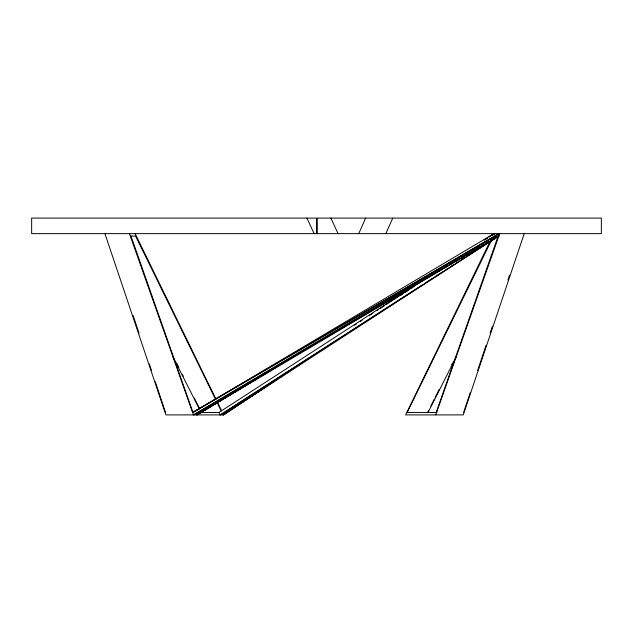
<?xml version="1.0" encoding="UTF-8"?>
<svg xmlns="http://www.w3.org/2000/svg" width="633" height="633" viewBox="0 0 633 633"><rect width="100%" height="100%" fill="white"/><g stroke="black" fill="none" stroke-linecap="round" stroke-linejoin="round"><path stroke-width="0.95" d="M435.702 414.9L499.714 233.632L193.445 414.9L129.433 233.632M463.609 412.471L470.161 392.864M477.654 370.471L486.073 345.27M490.132 333.132L492.316 326.604M507.919 279.936L509.478 275.268M524.227 233.632L463.269 414.9L405.618 414.9L490.551 240.5M436.2 412.471L498.147 236.069L498.978 236.069L220.371 414.9L422.686 284.652M358.729 233.632L365.645 218.1M385.845 233.632L392.761 218.1M491.374 240.5L407.177 412.471L436.936 412.471M427.671 412.265L428.557 410.5M430.78 406.101L434.325 399.067M435.219 397.302L439.215 389.382M451.645 364.743L452.532 362.986M428.043 412.471L456.187 356.901M104.92 233.632L165.878 414.9L223.528 414.9L266.153 386.336M270.251 383.59L271.889 382.49M485.827 239.124L487.465 238.032M489.111 236.932L494.025 233.632L192.946 412.471L130.999 236.069M223.528 414.9L278.678 378.376M280.332 377.284L284.446 374.554M286.092 373.462L290.207 370.74M291.853 369.648L295.144 367.472M297.613 365.834L300.912 363.651M265.1 387.095L223.038 414.9L474.94 251.151M267.577 385.457L271.699 382.736M274.176 381.098L277.468 378.922M279.944 377.284L282.421 375.646M285.72 373.462L288.189 371.832M354.702 325.22L356.347 324.136M360.47 321.422L362.123 320.338M369.537 315.463L372.837 313.295M376.959 310.589L378.605 309.505M380.259 308.421L384.381 305.707M386.027 304.623L414.884 285.657M484.134 240.136L487.434 237.968M489.08 236.884L494.025 233.632M400.57 295.413L402.224 294.329M405.531 292.161L408.008 290.539M411.315 288.371L412.969 287.287M492.347 235.262L494.832 233.632L492.347 235.247M476.602 250.075L485.717 244.148M487.37 243.072L491.517 240.382M421.934 280.894L218.971 412.471L219.888 414.9M423.588 279.818L425.241 278.742M424.347 283.584L432.64 278.243M435.124 276.645L443.416 271.304M445.909 269.705L448.393 268.099M450.878 266.501L454.201 264.365M455.855 263.296L459.17 261.16M461.663 259.562L464.978 257.425M466.632 256.357L469.955 254.221M471.609 253.153L474.924 251.016M477.417 249.418L480.732 247.281M482.386 246.213L485.709 244.077M488.193 242.479L491.509 240.342M258.739 377.6L197.085 414.9L258.739 377.711M260.432 376.58L262.964 375.053M265.496 373.517L268.028 371.982M260.424 376.69L262.964 375.163M264.649 374.143L270.56 370.574M273.1 369.047L275.632 367.52M277.317 366.499L279.011 365.478M281.543 363.951L283.236 362.931M232.129 393.504L196.594 414.9L480.305 246.648M233.822 392.484L236.362 390.957M238.048 389.936L244.821 385.861M246.514 384.84L249.046 383.313M250.739 382.292L252.432 381.28M254.972 379.745L256.666 378.732M264.277 374.143L265.971 373.122M482.006 245.644L484.554 244.132L481.95 245.588M488.803 241.608L486.255 243.119L487.916 242.083M490.496 240.603L496.446 237.074L490.472 240.58M374.586 308.706L193.927 414.9L498.978 236.069M376.287 307.701L411.228 287.168M412.93 286.163L418.896 282.658M420.597 281.653L443.606 268.131M445.308 267.126L447.863 265.623M449.572 264.626L452.128 263.122M453.829 262.117L459.795 258.612M461.504 257.607L472.582 251.095M474.283 250.098L480.249 246.593M192.456 412.471L498.907 233.632L192.946 412.471M130.833 236.069L135.604 236.069L215.457 399.17M199.783 412.471L219.129 412.471M172.959 356.901L199.316 408.942M176.615 362.986L178.838 367.385M182.391 374.427L183.277 376.184M194.371 398.181L199.704 408.744M216.763 401.828L221.099 410.69M135.122 233.632L215.98 399.186M217.277 401.844L221.597 410.698M330.909 218.1L338.038 233.632M306.965 218.1L314.095 233.632M133.088 315.4L139.015 333.132M149.309 363.935L151.493 370.471M155.243 381.667L165.537 412.471M317.275 233.632L317.275 218.1L601.35 218.1L601.35 233.632L31.65 233.632L31.65 218.1L316.5 218.1L316.5 233.632M496.486 237.146L493.17 239.306L496.486 237.138"/></g></svg>
